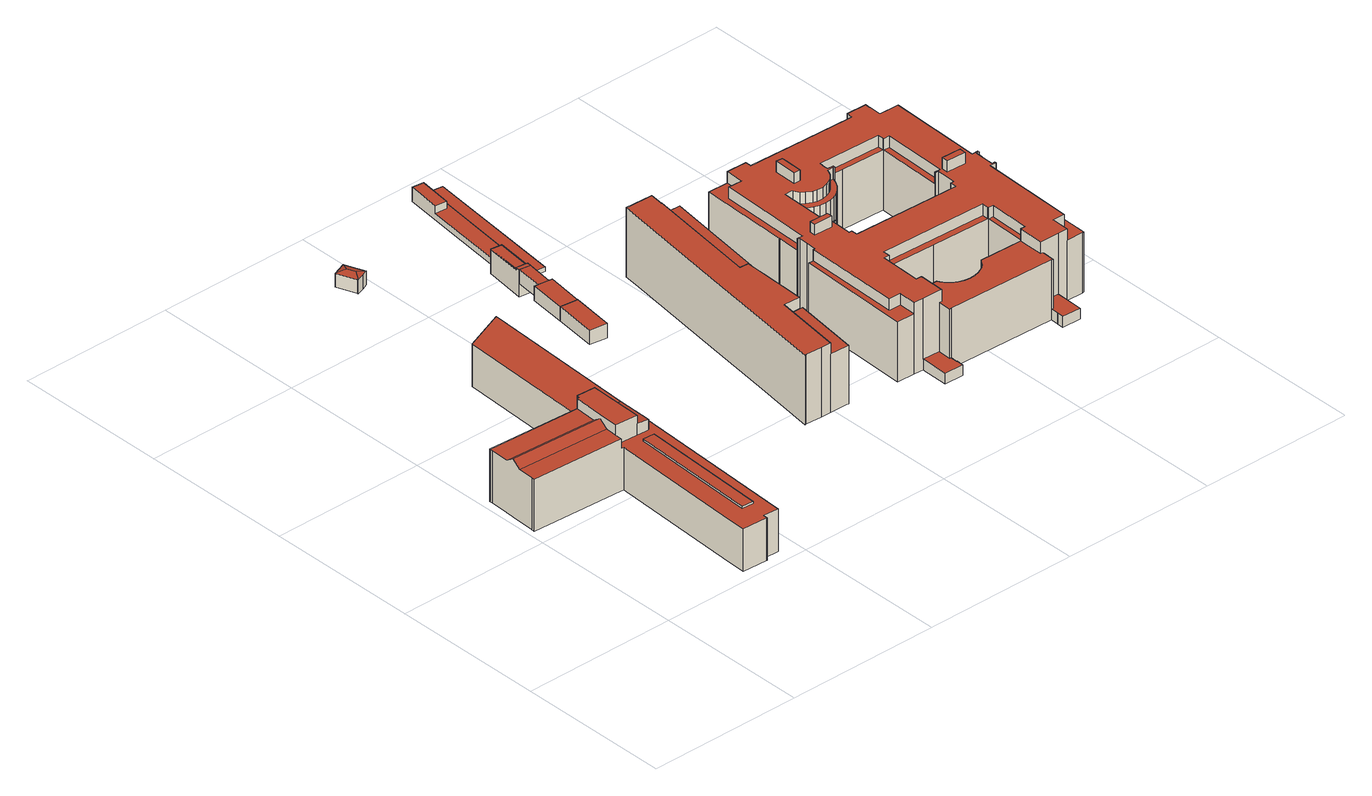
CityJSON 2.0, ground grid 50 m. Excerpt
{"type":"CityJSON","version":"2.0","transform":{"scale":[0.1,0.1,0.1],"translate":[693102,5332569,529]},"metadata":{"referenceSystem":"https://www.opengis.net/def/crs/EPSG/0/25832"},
"CityObjects":{
"building1":{"type":"Building","attributes":{"Gemeindeschluessel":"09162000","HoeheDach":"552.080","HoeheGrund":"531.904","Methode":"2000","NiedrigsteTraufeDesGebaeudes":"545.730","Geometrietyp2DReferenz":"3000","function":"31001_9998","roofType":"1000","measuredHeight":20.18,"storeysAboveGround":4},"geometry":[{"type":"MultiSurface","lod":"2","boundaries":[[[0,1,2,3,4,5,6,7,8,9,10,11,12,13,14,15,16,17],[18,19,20,21]],[[22,23,24,25,26,27]],[[28,5,4,29]],[[19,30,31,20]],[[17,16,15,14,32,33,34,35]],[[36,1,0,37]],[[38,39,40,41,42,43,44]],[[26,25,45,46,47,48,49,50,51,52]],[[53,54,8,7,55,56,57]],[[9,58,59,10]],[[60,27,26,52]],[[21,61,62,18]],[[6,63,55,7]],[[64,65,36,37,35,34,33,32,66,60,52,51,50,49,48,43,42,41,67,28,29]],[[66,32,14,13,22,27,60]],[[57,56,55,63,40,39,68,69,70,71]],[[71,70,69,68,39,38,72,73,24,23]],[[20,31,61,21]],[[31,30,62,61]],[[72,38,44,47,46]],[[12,23,22,13]],[[48,47,44,43]],[[18,62,30,19]],[[64,3,2,65]],[[40,63,6,5,28,67,41]],[[29,4,3,64]],[[73,72,46,45]],[[37,0,17,35]],[[59,58,54,53]],[[8,54,58,9]],[[10,59,53,11]],[[11,53,57,71,23,12]],[[24,73,45,25]],[[65,2,1,36]]],"semantics":{"surfaces":[{"type":"RoofSurface"},{"type":"WallSurface"},{"type":"GroundSurface"}],"values":[0,0,1,1,1,1,1,1,1,1,1,1,1,2,1,0,1,1,0,0,1,1,1,1,1,1,0,1,0,1,1,1,0,1]}}]},
"building2":{"type":"Building","attributes":{"Gemeindeschluessel":"09162000","HoeheDach":"534.860","HoeheGrund":"529.763","Methode":"2000","NiedrigsteTraufeDesGebaeudes":"534.170","Geometrietyp2DReferenz":"3000","function":"31001_3000","roofType":"3200","measuredHeight":5.1,"storeysAboveGround":1},"geometry":[{"type":"MultiSurface","lod":"2","boundaries":[[[74,75,76,77]],[[78,79,80,81]],[[80,79,82,74,77]],[[83,76,75,84]],[[85,86,79,78]],[[87,81,80,77]],[[87,83,84,88,89,85,78,81]],[[89,90,86,85]],[[87,77,76,83]],[[88,91,90,89]],[[84,75,91,88]],[[82,90,91,75,74]],[[86,90,82,79]]],"semantics":{"surfaces":[{"type":"RoofSurface"},{"type":"WallSurface"},{"type":"GroundSurface"}],"values":[0,1,0,1,1,1,2,1,1,1,1,0,0]}}]},
"building3":{"type":"Building","attributes":{"Gemeindeschluessel":"09162000","HoeheDach":"539.054","HoeheGrund":"534.450","Methode":"1000","NiedrigsteTraufeDesGebaeudes":"539.054","Geometrietyp2DReferenz":"3000","function":"51009_1610","roofType":"1000","measuredHeight":4.6},"geometry":[{"type":"MultiSurface","lod":"2","boundaries":[[[92,93,94,95]],[[96,94,93,97]],[[98,96,97,99]],[[95,94,96,98]],[[99,97,93,92]],[[99,92,95,98]]],"semantics":{"surfaces":[{"type":"WallSurface"},{"type":"RoofSurface"},{"type":"GroundSurface"}],"values":[0,1,0,0,0,2]}}]},
"building4":{"type":"Building","attributes":{"Gemeindeschluessel":"09162000","HoeheDach":"539.015","HoeheGrund":"534.430","Methode":"1000","NiedrigsteTraufeDesGebaeudes":"539.015","Geometrietyp2DReferenz":"3000","function":"51009_1610","roofType":"1000","measuredHeight":4.58},"geometry":[{"type":"MultiSurface","lod":"2","boundaries":[[[100,101,102,103]],[[104,105,100,103]],[[106,107,108,109]],[[110,111,102,101]],[[104,103,102,111,108,107]],[[105,106,109,110,101,100]],[[104,107,106,105]],[[109,108,111,110]]],"semantics":{"surfaces":[{"type":"WallSurface"},{"type":"GroundSurface"},{"type":"RoofSurface"}],"values":[0,0,0,0,1,2,0,0]}}]},
"building5":{"type":"Building","attributes":{"Gemeindeschluessel":"09162000","HoeheDach":"538.970","HoeheGrund":"534.510","Methode":"1000","NiedrigsteTraufeDesGebaeudes":"538.970","Geometrietyp2DReferenz":"3000","function":"51009_1610","roofType":"1000","measuredHeight":4.46},"geometry":[{"type":"MultiSurface","lod":"2","boundaries":[[[112,109,110,113]],[[114,115,109,112]],[[109,115,116,110]],[[113,110,116,117]],[[117,116,115,114]],[[113,117,114,112]]],"semantics":{"surfaces":[{"type":"WallSurface"},{"type":"RoofSurface"},{"type":"GroundSurface"}],"values":[0,0,1,0,0,2]}}]},
"building6":{"type":"Building","attributes":{"Gemeindeschluessel":"09162000","HoeheDach":"551.615","HoeheGrund":"532.670","Methode":"1000","NiedrigsteTraufeDesGebaeudes":"547.994","Geometrietyp2DReferenz":"3000","function":"31001_9998","roofType":"1000","measuredHeight":18.95,"storeysAboveGround":5},"geometry":[{"type":"MultiSurface","lod":"2","boundaries":[[[118,119,120,121,122,123,124,125,126,127]],[[128,129,130,131]],[[132,133,134,135,136,137]],[[138,129,127,126,125,139]],[[137,136,139,125,124]],[[131,130,138,135]],[[120,119,118,127,129,128,134,133,140]],[[130,129,138]],[[121,120,140,141,142,122]],[[122,142,143,123]],[[123,143,137,124]],[[141,140,133,132,137,143,142]],[[135,138,139,136]],[[134,128,131,135]]],"semantics":{"surfaces":[{"type":"GroundSurface"},{"type":"RoofSurface"},{"type":"WallSurface"}],"values":[0,1,2,2,2,1,2,1,2,2,2,1,1,1]}}]},
"building7":{"type":"Building","attributes":{"Gemeindeschluessel":"09162000","HoeheDach":"538.920","HoeheGrund":"530.139","Methode":"2000","NiedrigsteTraufeDesGebaeudes":"538.020","Geometrietyp2DReferenz":"3000","function":"51009_1610","roofType":"1000","measuredHeight":8.78},"geometry":[{"type":"MultiSurface","lod":"2","boundaries":[[[144,145,146,147]],[[148,149,150,151]],[[152,144,147,153]],[[154,150,149,155]],[[151,146,145,148]],[[147,146,151,150,154,156,153]],[[157,152,153,156,154,155]],[[152,157,155,149,148,145,144]]],"semantics":{"surfaces":[{"type":"RoofSurface"},{"type":"WallSurface"},{"type":"GroundSurface"}],"values":[0,0,1,1,1,1,2,1]}}]},
"building8":{"type":"Building","attributes":{"Gemeindeschluessel":"09162000","HoeheDach":"555.165","HoeheGrund":"532.660","Methode":"1000","NiedrigsteTraufeDesGebaeudes":"551.516","Geometrietyp2DReferenz":"3000","function":"31001_9998","roofType":"1000","measuredHeight":22.5,"storeysAboveGround":6},"geometry":[{"type":"MultiSurface","lod":"2","boundaries":[[[158,159,124,160,161,162,163,123]],[[164,165,166,167,168,169,170]],[[171,172,173,174,125,124,159,158,123,175,122,176,177,178,179,180,181,182,183,184,185,186,187,188]],[[122,175,123,163,189,190]],[[191,169,168,167,188,187,186,185,192]],[[185,184,183,193,194,192]],[[170,195,196,164]],[[182,197,193,183]],[[188,167,166,171]],[[122,190,198,176]],[[199,198,190,189,163,162,161,160,200,201,196,195,191,192,194,193,197,202,203,204,205]],[[172,171,166,165,164,173]],[[124,125,174,173,164,196,201,200,160]],[[169,191,195,170]],[[205,204,203,202,197,182,181,180,179,178]],[[176,198,199,177]],[[177,199,205,178]]],"semantics":{"surfaces":[{"type":"WallSurface"},{"type":"RoofSurface"},{"type":"GroundSurface"}],"values":[0,1,2,0,0,0,0,0,0,0,1,0,0,0,0,0,0]}}]},
"building9":{"type":"Building","attributes":{"Gemeindeschluessel":"09162000","HoeheDach":"538.000","HoeheGrund":"532.990","Methode":"2000","NiedrigsteTraufeDesGebaeudes":"533.990","Geometrietyp2DReferenz":"3000","function":"53001_1800","roofType":"1000","measuredHeight":5.01},"geometry":[{"type":"MultiSurface","lod":"2","boundaries":[[[206,207,208,209,210,211,212,213,214]],[[215,216,212,211]],[[207,217,218,219,220,221,222,208]],[[210,209,223,224]],[[225,226,220,219]],[[224,223,222,221]],[[227,218,217,228,229]],[[210,224,221,220,226,230,215,211]],[[229,214,213,231,230,226,225,227]],[[230,231,216,215]],[[222,223,209,208]],[[227,225,219,218]],[[207,206,214,229,228,217]],[[216,231,213,212]]],"semantics":{"surfaces":[{"type":"WallSurface"},{"type":"RoofSurface"},{"type":"GroundSurface"}],"values":[0,0,0,0,0,0,0,1,0,0,1,1,2,1]}}]},
"building10":{"type":"Building","attributes":{"Gemeindeschluessel":"09162000","HoeheDach":"558.700","HoeheGrund":"532.050","Methode":"2000","NiedrigsteTraufeDesGebaeudes":"535.500","Geometrietyp2DReferenz":"3000","function":"31001_2000","roofType":"1000","measuredHeight":26.65,"storeysAboveGround":7},"geometry":[{"type":"MultiSurface","lod":"2","boundaries":[[[232,233,234,235]],[[236,237,238,239,240,241]],[[242,243,244,245]],[[246,247,248,249]],[[250,251,252,253]],[[249,248,254,255]],[[256,257,258,259]],[[260,261,262,263]],[[264,265,233,232]],[[266,267,268,269]],[[270,271,257,256]],[[272,273,274,275]],[[276,277,278,279,280]],[[281,282,283,284]],[[285,286,287,288]],[[289,290,291,292]],[[293,294,295,296]],[[297,298,282,281]],[[299,300,301,302,303,304]],[[263,305,306,307,260]],[[308,309,310,311]],[[312,313,286,285]],[[314,315,316,317]],[[318,319,320,321]],[[322,265,264,323,324]],[[325,326,327,328]],[[329,330,331,332,277,276,333]],[[334,335,336,337,338,339,340,341]],[[342,343,344,345]],[[346,347,348,349]],[[350,351,338,337]],[[352,353,354,355]],[[356,357,298,297]],[[358,359,360,361,362,363,364]],[[365,366,309,308]],[[367,368,369,370]],[[371,372,373,374]],[[375,376,377,378]],[[379,380,381,382]],[[307,383,261,260]],[[384,385,386,387]],[[388,389,390,391,392,393,394,395,396,397]],[[398,245,244,399]],[[400,401,402,403,404,405,406]],[[407,408,409,410]],[[411,412,413,414,415,416,417,418,419,420]],[[272,421,422,273]],[[295,423,424,425,426,296]],[[427,428,429,430]],[[277,332,431,278]],[[432,433,290,289]],[[382,381,434,435]],[[436,437,438,439,440]],[[441,442,443,444,445,446,447]],[[448,405,449,450]],[[328,327,451,452]],[[453,454,455,456,457,458]],[[459,460,351,350]],[[461,394,393,462,463,464,465]],[[466,467,468,469]],[[292,291,470,471]],[[472,473,474,475,476,477]],[[478,479,322,324,480,481,482]],[[483,484,284,283,485]],[[383,307,306,486,487,488,489]],[[490,491,489,488]],[[492,493,494,495]],[[496,497,498,499]],[[500,501,502,503]],[[273,422,504,274]],[[304,303,501,500]],[[499,498,505,506]],[[507,243,242,508]],[[490,509,349,348,510,491]],[[466,469,391,390]],[[374,373,511,512]],[[263,262,513,305]],[[317,316,514,515]],[[435,516,379,382]],[[503,517,252,251,268,267,518,519,520,521,522,523,377,376,524,525,365,308,311,318,321,526,527,367,370,528,300,299,304,500]],[[465,464,288,287,529]],[[530,531,532,533]],[[275,534,421,272]],[[535,439,438,536]],[[269,268,251,250]],[[359,358,403,402]],[[537,538,446,445]],[[539,440,439,535]],[[371,374,512,540,541,542,543]],[[544,355,354,545,546,547,548]],[[549,550,551,552]],[[553,554,555,556]],[[333,276,280,428,427]],[[557,436,440,539]],[[558,559,493,492,560,484,483]],[[561,562,401,400]],[[524,376,375,563,387,386,564]],[[390,389,467,466]],[[459,565,566,540,512,511,460]],[[258,406,405,448,259]],[[567,519,518,568]],[[479,478,353,352]],[[418,417,416,415,569,570,494,493,559,419]],[[571,572,475,474]],[[344,534,275,274,504,331,330,573,574,345]],[[455,575,576,456]],[[524,564,577,525]],[[452,451,433,432]],[[559,558,420,419]],[[495,494,570,578]],[[579,532,531,442,441,496,499,506,580]],[[533,532,579,581]],[[279,582,428,280]],[[557,583,536,438,437,436]],[[464,463,312,285,288]],[[584,449,405,404,403,358,364,434,381,380,585,287,286,313,462,393,392,468,467,389,388,586,481,480,324,587,505,498,497,447,446,538,341,340,339,338,351,460,511,373,372,588,589,514,316,315,590,414,413,412,411,420,558,483,485,254,248,247,591,555,554,424,423,295,294,576,575],[399,507,508,398],[303,302,301,592,369,368,593,594,320,319,310,309,366,577,564,386,385,595,429,428,582,431,332,331,504,422,421,534,344,343,238,237,236,596,513,262,261,383,489,491,510,348,347,502,501],[571,474,473,472,597],[535,536,583,557,539]],[[546,545,598,599]],[[600,595,385,384]],[[370,369,592,528]],[[472,477,601,597]],[[378,377,523,602]],[[506,505,587,580]],[[321,320,594,526]],[[239,238,343,342]],[[246,249,255,283,282,298,357,603]],[[441,447,497,496]],[[568,518,267,266]],[[604,458,457,605]],[[606,520,519,567]],[[607,541,540,566]],[[456,576,294,293,608,605,457]],[[609,610,271,270]],[[334,341,538,537]],[[611,596,236,241]],[[612,613,253,252,517,503]],[[410,409,550,549]],[[305,513,596,611,614,486,306]],[[471,470,615,616]],[[526,594,593,527]],[[361,360,326,325]],[[443,442,531,530]],[[602,523,522,617]],[[463,462,313,312]],[[469,468,392,391]],[[399,244,243,507]],[[618,586,388,397,619,552,551]],[[514,589,542,541,607,620,515]],[[482,481,586,618]],[[603,591,247,246]],[[453,449,584,454]],[[425,424,554,553]],[[621,622,562,561]],[[311,310,319,318]],[[556,555,591,603,623]],[[278,431,582,279]],[[525,577,366,365]],[[255,254,485,283]],[[597,601,572,571]],[[624,521,520,606]],[[621,610,609,625,599,598,622]],[[623,603,357,356]],[[235,234,544,548]],[[454,584,575,455]],[[477,476,475,572,601]],[[543,588,372,371]],[[346,612,503,502,347]],[[528,592,301,300]],[[415,414,590,569]],[[363,626,627,529,287,585,516,435,434,364]],[[527,593,368,367]],[[516,585,380,379]],[[569,590,315,314,628,578,570]],[[565,459,350,337,336,335,334,537,445,444,443,530,533,581,629,323,264,232,235,548,547,546,599,625,609,270,256,259,448,450,604,605,608,293,296,426,425,553,556,623,356,297,281,284,484,560,492,495,578,628,314,317,515,620,607,566],[342,345,574,573,330,329,333,427,430,600,384,387,563,375,378,602,617,624,606,567,568,266,269,250,253,613,612,346,349,509,490,488,487,486,614,611,241,240,239],[461,465,529,627,626,363,362,361,325,328,452,432,289,292,471,616,407,410,549,552,619,397,396,395,394]],[[257,271,610,621,561,400,406,258]],[[622,598,545,354,353,478,482,618,551,550,409,408,615,470,291,290,433,451,327,326,360,359,402,401,562]],[[629,581,579,580,587,324,323]],[[542,589,588,543]],[[430,429,595,600]],[[616,615,408,407]],[[450,449,453,458,604]],[[617,522,521,624]],[[265,322,479,352,355,544,234,233]],[[508,242,245,398]]],"semantics":{"surfaces":[{"type":"WallSurface"},{"type":"RoofSurface"},{"type":"GroundSurface"}],"values":[0,0,1,0,0,0,0,0,0,0,0,1,1,0,0,0,0,0,0,1,0,0,0,0,0,0,0,0,0,0,0,0,0,0,0,0,0,0,0,0,0,0,0,0,0,0,0,0,0,0,0,0,1,0,0,0,1,0,0,0,0,0,0,0,0,0,0,0,0,0,0,0,0,0,1,0,0,0,1,1,0,0,0,0,0,0,0,0,1,0,0,0,0,0,0,0,0,0,0,0,0,0,1,0,0,0,0,0,0,0,1,0,0,0,1,1,0,0,0,0,0,0,0,0,1,0,0,0,0,0,0,0,0,0,0,0,0,0,0,0,0,0,0,0,0,0,0,0,0,0,0,0,0,0,0,0,0,0,0,0,0,0,0,1,0,0,0,0,0,0,0,0,2,1,1,0,0,0,0,0,0,1,0]}}]}
},
"vertices":[
[368,9,167],[369,9,167],[369,24,167],[419,21,167],[479,1208,167],[344,1155,167],[322,714,167],[383,711,167],[381,649,167],[420,647,167],[417,534,167],[378,536,167],[304,540,167],[303,517,167],[312,516,167],[312,507,167],[291,98,167],[287,14,167],[371,504,167],[408,502,167],[387,85,167],[350,87,167],[303,517,198],[304,540,198],[306,578,198],[4,593,198],[2,543,198],[1,532,198],[344,1155,29],[479,1208,29],[408,502,174],[387,85,174],[312,516,29],[312,507,29],[291,98,29],[287,14,29],[369,9,29],[368,9,29],[313,704,198],[313,704,231],[321,704,231],[321,704,29],[313,704,29],[10,719,29],[10,719,198],[6,621,217],[7,648,198],[10,708,198],[10,708,29],[7,648,29],[6,621,29],[4,593,29],[2,543,29],[378,536,205],[381,649,205],[383,711,231],[381,649,231],[378,536,231],[420,647,201],[417,534,201],[1,532,29],[350,87,174],[371,504,174],[322,714,231],[419,21,29],[369,24,29],[303,517,29],[322,714,29],[309,633,231],[308,606,231],[306,578,231],[304,540,231],[309,633,198],[308,606,217],
[441,1764,59],[457,1792,52],[434,1783,52],[412,1775,52],[436,1710,8],[436,1710,52],[436,1712,52],[436,1712,8],[452,1737,59],[434,1783,8],[457,1792,8],[459,1718,8],[459,1718,52],[412,1775,8],[458,1788,8],[481,1727,8],[481,1727,52],[458,1788,52],
[703,1199,55],[703,1199,101],[760,1192,101],[760,1192,55],[742,1054,101],[685,1061,101],[742,1054,55],[685,1061,55],
[703,1199,100],[718,1319,100],[718,1319,54],[703,1199,54],[760,1192,54],[760,1192,100],[777,1312,100],[777,1312,54],[766,1313,54],[766,1313,100],[731,1317,100],[731,1317,54],
[766,1313,55],[731,1317,55],[778,1399,55],[778,1399,100],[742,1404,100],[742,1404,55],
[1057,624,37],[1057,623,37],[1026,405,37],[1019,406,37],[962,407,37],[993,625,37],[1047,623,37],[1052,774,37],[1072,773,37],[1078,773,37],[1057,624,190],[1078,773,190],[1075,770,192],[1054,627,192],[1050,623,226],[1057,623,226],[1057,623,190],[1050,623,190],[1047,623,190],[1047,623,226],[1072,773,190],[1052,774,190],[1026,405,226],[1019,406,226],[962,407,226],[993,625,226],
[778,1399,99],[780,1413,99],[744,1418,99],[742,1404,99],[780,1413,90],[795,1533,90],[760,1538,90],[744,1418,90],[778,1399,11],[742,1404,11],[760,1538,11],[795,1533,11],[744,1418,11],[780,1413,11],
[995,625,37],[1024,624,37],[1047,623,262],[1024,624,262],[995,625,262],[993,625,262],[1054,836,225],[1055,836,225],[1087,836,225],[1140,1203,225],[1107,1204,225],[1077,1205,225],[1025,837,225],[1087,836,37],[1055,836,37],[1054,836,37],[1053,829,37],[993,624,37],[930,408,37],[877,410,37],[872,410,37],[903,627,37],[933,839,37],[986,1209,37],[992,1253,37],[1082,1250,37],[1076,1206,37],[1076,1205,37],[1077,1205,37],[1107,1204,37],[1140,1203,37],[993,624,262],[962,407,262],[1077,1205,262],[1076,1205,262],[1082,1250,262],[1076,1206,262],[1025,837,262],[1054,836,262],[992,1253,262],[930,408,262],[877,410,262],[1052,774,262],[1053,829,262],[986,1209,262],[933,839,262],[903,627,262],[872,410,262],
[779,1674,40],[748,1428,40],[748,1428,90],[762,1540,90],[762,1540,62],[794,1795,62],[794,1795,86],[808,1903,86],[808,1903,40],[831,1791,62],[831,1791,86],[847,1416,40],[847,1416,54],[799,1422,54],[799,1422,62],[784,1424,62],[784,1424,90],[798,1535,90],[798,1535,62],[860,1896,50],[860,1896,62],[907,1890,50],[878,1661,40],[907,1890,40],[845,1898,62],[845,1898,86],
[1702,294,30],[1702,294,65],[1703,316,65],[1703,316,30],[1724,753,262],[1726,800,262],[1726,816,262],[1726,816,30],[1726,800,30],[1724,753,30],[1338,814,297],[1338,832,297],[1278,834,297],[1277,816,297],[1252,835,225],[1252,835,262],[1261,1141,262],[1261,1141,225],[1374,979,30],[1374,979,225],[1371,982,225],[1371,982,30],[1307,1139,262],[1307,1139,225],[1349,305,30],[1349,305,65],[1287,307,65],[1287,307,30],[1365,744,225],[1365,744,262],[1713,733,262],[1713,733,225],[1764,292,30],[1764,292,65],[1403,957,30],[1403,957,225],[1387,966,225],[1387,966,30],[1350,328,30],[1350,328,65],[1736,820,225],[1743,1029,225],[1724,1030,225],[1718,821,225],[1580,1036,225],[1723,1032,225],[1723,1052,225],[1518,1058,225],[1517,1038,225],[1243,1200,30],[1243,1200,225],[1308,1198,225],[1308,1198,30],[1361,632,225],[1361,632,262],[1360,611,262],[1360,611,225],[1468,427,30],[1468,427,224],[1486,425,224],[1486,425,30],[1232,768,30],[1232,768,262],[1234,768,262],[1234,768,30],[1234,912,30],[1234,912,225],[1373,1012,225],[1376,1011,225],[1376,1011,262],[1373,1012,262],[1350,1012,262],[1350,1012,225],[1714,753,225],[1522,759,225],[1365,764,225],[1501,1000,225],[1501,1000,262],[1490,988,262],[1490,988,225],[1710,621,225],[1710,621,262],[1733,1185,30],[1733,1185,262],[1797,1183,262],[1797,1183,30],[1480,980,225],[1480,980,262],[1465,973,262],[1465,973,225],[1766,382,65],[1766,382,30],[1766,382,262],[1412,469,30],[1412,469,224],[1423,454,224],[1423,454,30],[1723,1032,30],[1724,1032,30],[1724,1032,262],[1723,1032,262],[1580,1036,30],[1859,748,30],[1860,780,30],[1860,791,30],[1861,812,30],[1861,812,262],[1860,791,262],[1860,780,262],[1859,748,262],[1717,816,30],[1717,816,262],[1718,820,262],[1718,820,30],[1366,827,30],[1366,827,262],[1357,827,262],[1357,827,30],[1870,811,30],[1870,811,262],[1710,341,65],[1710,341,224],[1704,341,224],[1704,341,65],[1234,908,30],[1234,908,225],[1356,476,262],[1356,476,224],[1409,475,224],[1409,475,30],[1356,476,30],[1355,476,30],[1355,476,262],[1507,1009,225],[1507,1009,262],[1414,974,225],[1414,974,262],[1398,984,262],[1398,984,225],[1860,1123,225],[1860,1123,262],[1850,817,262],[1850,817,225],[1524,1003,30],[1524,1003,225],[1515,987,225],[1515,987,30],[1342,610,225],[1342,610,262],[1338,478,262],[1338,478,225],[1365,764,262],[1536,1020,30],[1536,1020,262],[1530,1021,262],[1530,1021,30],[1706,465,262],[1706,467,262],[1706,467,225],[1711,598,225],[1711,598,262],[1711,600,262],[1711,600,30],[1711,598,30],[1706,467,30],[1706,465,30],[1277,816,262],[1278,834,262],[1346,395,65],[1346,395,224],[1354,395,224],[1354,395,262],[1346,395,262],[1290,397,262],[1290,397,65],[1538,439,30],[1538,439,224],[1552,450,224],[1552,450,30],[1378,1176,262],[1521,1171,262],[1727,1165,262],[1731,1165,262],[1731,1165,225],[1727,1165,225],[1521,1171,225],[1378,1176,225],[1374,1176,225],[1374,1176,262],[1736,820,262],[1743,1029,262],[1234,770,262],[1235,800,262],[1235,800,30],[1234,770,30],[1517,1038,30],[1517,1038,262],[1517,1027,262],[1517,1027,30],[1723,1052,262],[1452,433,30],[1452,433,224],[1355,478,262],[1355,478,225],[1806,797,297],[1806,805,297],[1807,818,297],[1744,820,297],[1743,799,297],[1868,742,225],[1859,460,225],[1859,460,30],[1868,742,30],[1868,744,30],[1868,744,262],[1868,742,262],[1290,397,30],[1258,398,262],[1258,398,30],[1436,442,224],[1436,442,30],[1258,398,225],[1260,456,225],[1220,457,225],[1229,768,225],[1212,769,225],[1200,400,225],[1870,816,30],[1870,816,262],[1709,600,30],[1709,600,262],[1709,600,225],[1517,606,225],[1517,606,30],[1723,466,225],[1723,466,262],[1727,598,262],[1727,598,225],[1504,426,224],[1504,426,30],[1423,1034,262],[1425,1089,262],[1425,1107,262],[1425,1107,297],[1425,1089,297],[1423,1034,297],[1711,383,224],[1711,383,65],[1711,383,262],[1703,384,262],[1703,384,224],[1373,1196,262],[1373,1196,30],[1308,1198,262],[1522,759,30],[1365,764,30],[1364,764,30],[1364,764,262],[1355,764,30],[1355,764,262],[1585,1189,30],[1585,1189,225],[1590,1189,225],[1590,1189,30],[1848,743,225],[1848,743,262],[1838,438,262],[1838,438,225],[1345,832,225],[1345,832,262],[1367,831,262],[1367,831,225],[1724,1030,262],[1799,439,262],[1799,439,225],[1338,832,262],[1338,814,262],[1355,766,30],[1355,766,262],[1870,817,262],[1870,817,225],[1714,753,262],[1796,1165,262],[1796,1165,30],[1360,609,225],[1369,908,225],[1420,951,225],[1438,949,225],[1456,950,225],[1473,955,225],[1489,963,225],[1503,974,225],[1530,1020,225],[1511,1020,225],[1448,969,225],[1427,969,225],[1386,993,225],[1360,611,30],[1857,380,30],[1857,380,225],[1853,380,225],[1853,380,30],[1718,821,262],[1744,820,262],[1807,818,262],[1868,748,30],[1868,748,262],[1743,799,262],[1881,1162,225],[1798,1165,225],[1797,1165,225],[1796,1125,225],[1704,316,65],[1704,342,224],[1704,342,30],[1704,341,30],[1704,316,30],[1563,464,30],[1563,464,224],[1566,469,224],[1566,469,30],[1236,831,30],[1236,831,262],[1232,831,262],[1232,831,30],[1806,797,262],[1374,1196,262],[1374,1196,225],[1374,1196,30],[1344,352,65],[1344,352,224],[1530,1020,30],[1530,1020,262],[1870,817,30],[1881,1162,30],[1438,949,30],[1420,951,30],[1732,1185,225],[1629,1188,225],[1404,1108,262],[1404,1108,297],[1724,1030,30],[1718,821,30],[1220,457,262],[1229,768,262],[1511,1020,262],[1629,1188,30],[1798,381,225],[1797,381,225],[1798,381,30],[1518,1058,262],[1806,805,262],[1260,456,262],[1360,609,262],[1705,465,262],[1797,381,262],[1796,1125,262],[1797,1165,262],[1732,1185,262],[1232,836,262],[1386,993,262],[1427,969,262],[1448,969,262],[1536,1026,262],[1715,753,262],[1402,1034,262],[1349,353,224],[1349,353,30],[1536,1026,30],[1402,1034,297],[1503,974,30],[1232,836,225],[1200,400,30],[1212,769,30],[1456,950,30],[1798,1165,30],[1229,768,30],[1348,328,30],[1348,328,65],[1715,753,30],[1367,831,30],[1369,908,30],[1714,753,30],[1522,431,224],[1522,431,30],[1489,963,30],[1705,465,224],[1705,465,30],[1797,1165,30],[1349,352,65],[1349,352,224],[1232,836,30],[1473,955,30],[1349,352,30],[1355,478,30],[1360,609,30],[1732,1185,30],[1797,381,30]
]}
